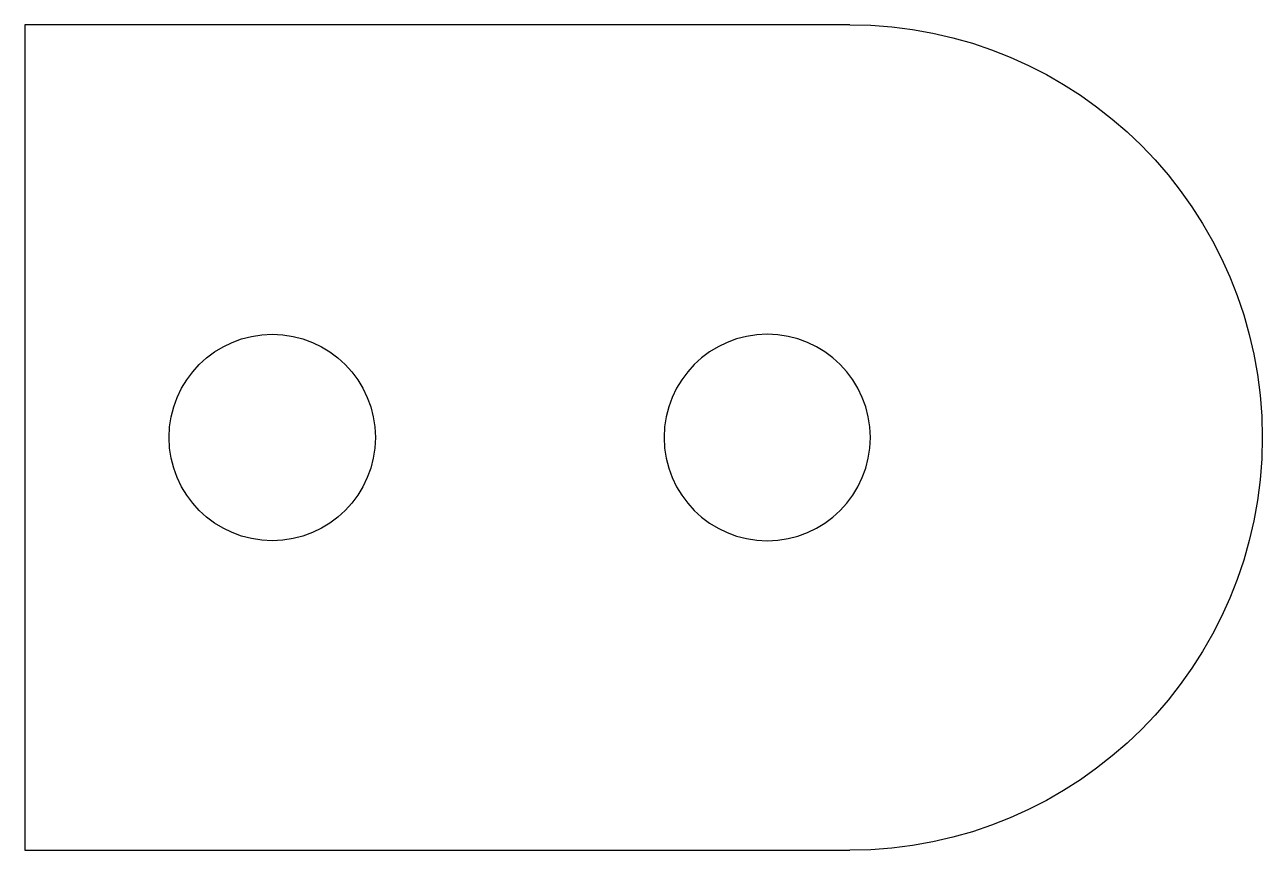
# Model space of a CAD drawing. Header units: millimetres. Extents: x 0 to 300, y 0 to 200.
import ezdxf

# ---------------------------------------------------------------- set-up
doc = ezdxf.new("R2010")
doc.units = ezdxf.units.MM

msp = doc.modelspace()

# ---------------------------------------------------------------- linework, layer by layer
at = {"layer": 'HOLES'}
msp.add_circle((60, 100), 25, dxfattribs=at)
at = {"layer": 'HOLES', "extrusion": (0, 0, -1)}
msp.add_circle((-180, 100), 25, dxfattribs=at)
at = {"layer": 'OUTLINE'}
for p, q in [((200, 200), (0, 200)), ((0, 200), (0, 0)), ((0, 0), (200, 0))]:
    msp.add_line(p, q, dxfattribs=at)
at = {"layer": 'OUTLINE', "extrusion": (0, 0, -1)}
msp.add_arc((-200, 100), 100, 90, 270, dxfattribs=at)

doc.saveas('drawing.dxf')
